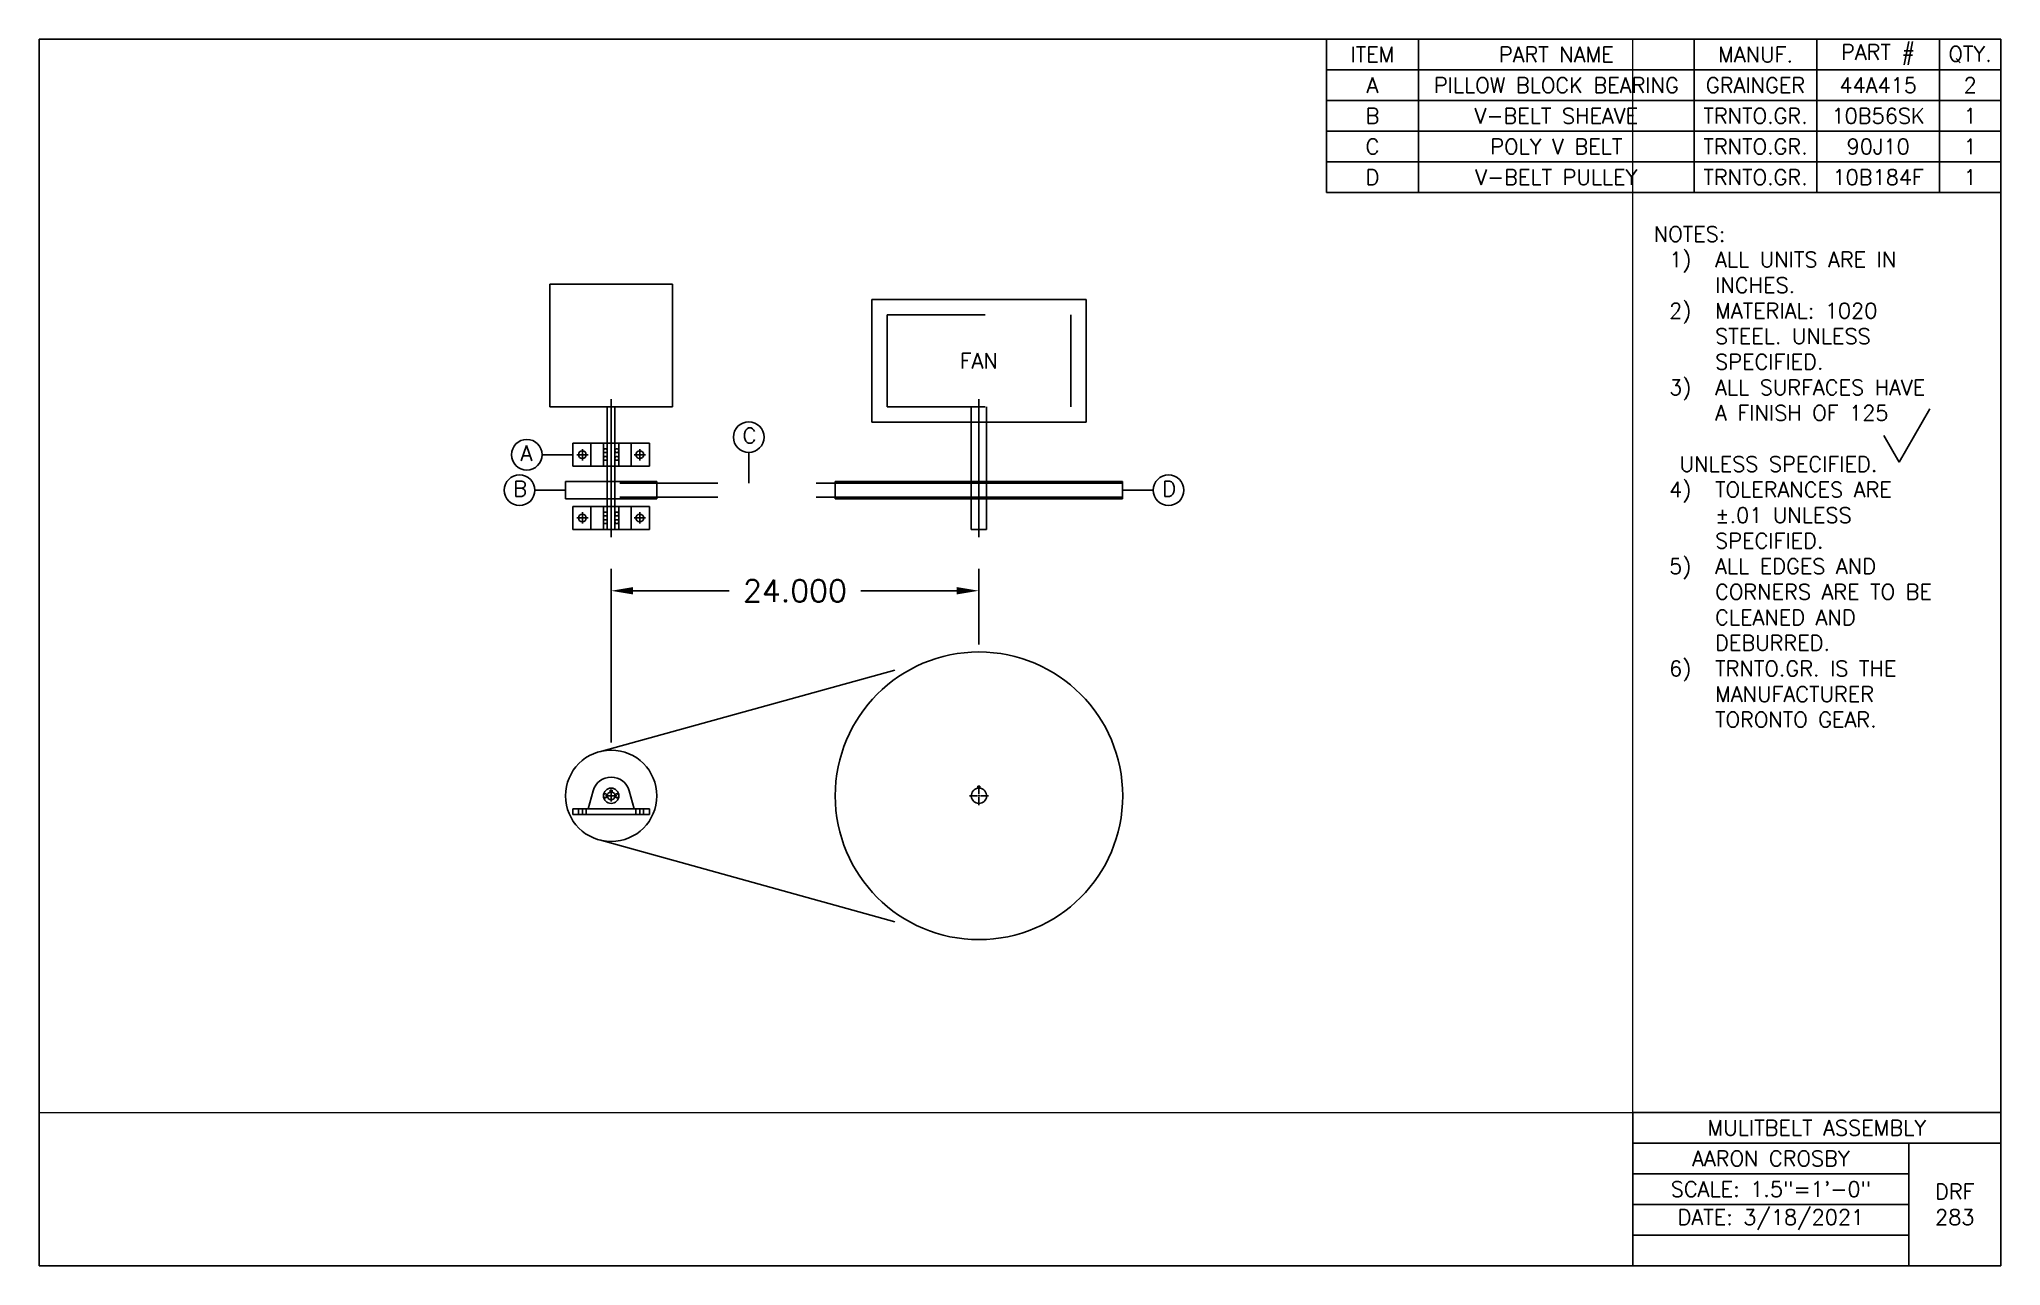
# Paper-space layout 'Layout1' of a CAD drawing. Header units: inches. Extents: x 0.3 to 16.3, y -0.1 to 9.9.
# The model-space entities are those that its viewports show. They can reach past a viewport. Long polylines and large blocks are cut down to what shows.
import ezdxf

# ---------------------------------------------------------------- set-up
doc = ezdxf.new("R2010")
doc.units = ezdxf.units.IN
doc.header["$LTSCALE"] = 0.25
doc.header["$MEASUREMENT"] = 0
for name, pattern in [('CENTER', [2, 1.25, -0.25, 0.25, -0.25]), ('CENTER2', [1.125, 0.75, -0.125, 0.125, -0.125]), ('HIDDEN', [0.375, 0.25, -0.125]), ('PHANTOM', [2.5, 1.25, -0.25, 0.25, -0.25, 0.25, -0.25])]:
    doc.linetypes.add(name, pattern=pattern)
for name, color, linetype in [('1', 1, 'Continuous'), ('LAYER1', 1, 'Continuous'), ('LAYER2', 2, 'HIDDEN'), ('LAYER3', 3, 'CENTER'), ('LAYER4', 4, 'Continuous'), ('LAYER7', 7, 'PHANTOM')]:
    doc.layers.add(name, color=color, linetype=linetype)
doc.styles.add('style1', font='romans.shx')
doc.dimstyles.new('Copy of Standard', dxfattribs={"dimtxt": 0.18, "dimasz": 0.18, "dimexe": 0.18, "dimexo": 0.0625, "dimgap": 0.09, "dimtad": 0, "dimtih": 1, "dimtoh": 1, "dimdec": 3, "dimzin": 0, "dimdsep": 46, "dimtxsty": 'style1', "dimcen": 0.09, "dimadec": 0, "dimazin": 0, "dimtfac": 1, "dimtdec": 3, "dimtofl": 0, "dimtmove": 0, "dimatfit": 3, "dimfxl": 1, "dimtolj": 1, "dimtzin": 0, "dimarcsym": 0})

# ---------------------------------------------------------------- blocks, each defined once
blk = doc.blocks.new('tbb_block')
at = {"layer": '1'}
for p, q in [((16, 10), (0, 10)), ((0, 0), (0, 10)), ((16, 0), (16, 10)), ((13, 1.25), (16, 1.25)), ((13, 0), (13, 1.25)), ((13, 1), (16, 1)), ((15.25, 0), (15.25, 1)), ((13, 0.75), (15.25, 0.75)), ((13, 0.5), (15.25, 0.5)), ((13, 0.25), (15.25, 0.25)), ((0, 0), (16, 0))]:
    blk.add_line(p, q, dxfattribs=at)
blk = doc.blocks.new('tbb')
blk.add_blockref('tbb_block', (0, 0))
blk = doc.blocks.new('*D10')
at = {"layer": 'Defpoints', "color": 0, "transparency": 16777216}
for p in [(7.951, 5.449), (7.951, 4.949), (4.951, 4.149)]:
    blk.add_point(p, dxfattribs=at)
at = {"layer": 'LAYER4', "color": 0, "lineweight": -2, "transparency": 16777216}
for p, q in [((4.951, 4.211), (4.951, 5.629)), ((7.951, 5.011), (7.951, 5.629)), ((5.131, 5.449), (5.915, 5.449)), ((7.771, 5.449), (6.987, 5.449))]:
    blk.add_line(p, q, dxfattribs=at)
at = {"layer": 'LAYER4', "color": 0, "transparency": 16777216}
for points in [[(5.131, 5.479), (5.131, 5.419), (4.951, 5.449)], [(7.771, 5.479), (7.771, 5.419), (7.951, 5.449)]]:
    blk.add_solid(points, dxfattribs=at)
at = {"layer": 'LAYER4', "color": 0, "transparency": 16777216, "insert": (6.451, 5.449), "char_height": 0.18, "attachment_point": 5, "style": 'style1'}
blk.add_mtext('\\A1;24.000', dxfattribs=at)
blk = doc.blocks.new('*U3')
at = {"layer": 'LAYER3', "color": 0, "linetype": 'CENTER2', "transparency": 16777216}
for p, q in [((-0.62, 0), (-0.1, 0)), ((0, 0.1), (0, 0.62)), ((0.1, 0), (0.62, 0)), ((0, -0.62), (0, -0.1))]:
    blk.add_line(p, q, dxfattribs=at)
at = {"layer": 'LAYER3', "color": 0, "linetype": 'Continuous', "transparency": 16777216}
for p, q in [((-0.05, 0), (0.05, 0)), ((0, -0.05), (0, 0.05))]:
    blk.add_line(p, q, dxfattribs=at)
blk = doc.blocks.new('*U4')
at = {"layer": 'LAYER3', "color": 0, "linetype": 'CENTER2', "transparency": 16777216}
for p, q in [((-0.37, 0), (-0.05, 0)), ((0, 0.05), (0, 0.37)), ((0.05, 0), (0.37, 0)), ((0, -0.37), (0, -0.05))]:
    blk.add_line(p, q, dxfattribs=at)
at = {"layer": 'LAYER3', "color": 0, "linetype": 'Continuous', "transparency": 16777216}
for p, q in [((-0.025, 0), (0.025, 0)), ((0, -0.025), (0, 0.025))]:
    blk.add_line(p, q, dxfattribs=at)
blk = doc.blocks.new('*U5')
at = {"layer": 'LAYER3', "color": 0, "linetype": 'CENTER2', "transparency": 16777216}
for p, q in [((-0.37, 0), (-0.05, 0)), ((0, 0.05), (0, 0.37)), ((0.05, 0), (0.37, 0)), ((0, -0.37), (0, -0.05))]:
    blk.add_line(p, q, dxfattribs=at)
at = {"layer": 'LAYER3', "color": 0, "linetype": 'Continuous', "transparency": 16777216}
for p, q in [((-0.025, 0), (0.025, 0)), ((0, -0.025), (0, 0.025))]:
    blk.add_line(p, q, dxfattribs=at)
blk = doc.blocks.new('*U6')
at = {"layer": 'LAYER3', "color": 0, "linetype": 'CENTER2', "transparency": 16777216}
for p, q in [((-0.37, 0), (-0.05, 0)), ((0, 0.05), (0, 0.37)), ((0.05, 0), (0.37, 0)), ((0, -0.37), (0, -0.05))]:
    blk.add_line(p, q, dxfattribs=at)
at = {"layer": 'LAYER3', "color": 0, "linetype": 'Continuous', "transparency": 16777216}
for p, q in [((-0.025, 0), (0.025, 0)), ((0, -0.025), (0, 0.025))]:
    blk.add_line(p, q, dxfattribs=at)
blk = doc.blocks.new('*U7')
at = {"layer": 'LAYER3', "color": 0, "linetype": 'CENTER2', "transparency": 16777216}
for p, q in [((-0.37, 0), (-0.05, 0)), ((0, 0.05), (0, 0.37)), ((0.05, 0), (0.37, 0)), ((0, -0.37), (0, -0.05))]:
    blk.add_line(p, q, dxfattribs=at)
at = {"layer": 'LAYER3', "color": 0, "linetype": 'Continuous', "transparency": 16777216}
for p, q in [((-0.025, 0), (0.025, 0)), ((0, -0.025), (0, 0.025))]:
    blk.add_line(p, q, dxfattribs=at)
blk = doc.blocks.new('*U8')
at = {"layer": 'LAYER3', "color": 0, "linetype": 'CENTER2', "transparency": 16777216}
for p, q in [((-0.37, 0), (-0.05, 0)), ((0, 0.05), (0, 0.37)), ((0.05, 0), (0.37, 0)), ((0, -0.37), (0, -0.05))]:
    blk.add_line(p, q, dxfattribs=at)
at = {"layer": 'LAYER3', "color": 0, "linetype": 'Continuous', "transparency": 16777216}
for p, q in [((-0.025, 0), (0.025, 0)), ((0, -0.025), (0, 0.025))]:
    blk.add_line(p, q, dxfattribs=at)

msp = doc.modelspace()

# ---------------------------------------------------------------- linework, layer by layer
at = {"layer": 'LAYER1'}
for p, q in [((77.65, 84.36), (69.65, 84.36)), ((69.65, 84.36), (69.65, 76.36)), ((77.65, 76.36), (77.65, 84.36)), ((90.65, 83.36), (104.65, 83.36)), ((90.65, 75.36), (90.65, 83.36)), ((104.65, 83.36), (104.65, 75.36)), ((69.65, 76.36), (77.65, 76.36)), ((73.9, 76.36), (73.4, 76.36)), ((73.4, 76.36), (73.4, 73.99)), ((73.9, 73.99), (73.9, 76.36)), ((104.65, 75.36), (90.65, 75.36)), ((97.15, 71.49), (97.15, 75.36)), ((98.15, 71.49), (98.15, 75.36)), ((76.15, 73.99), (71.15, 73.99)), ((71.15, 72.49), (71.15, 73.99)), ((72.33, 73.99), (72.33, 72.49)), ((74.96, 73.99), (74.96, 72.49)), ((76.15, 73.99), (76.15, 72.49)), ((76.15, 72.49), (71.15, 72.49)), ((73.4, 72.49), (73.4, 71.49)), ((73.9, 71.49), (73.9, 72.49)), ((76.62, 71.49), (70.67, 71.49)), ((70.67, 71.49), (70.67, 70.36)), ((70.67, 71.38), (70.67, 70.46)), ((76.62, 70.36), (76.62, 71.49)), ((107.02, 71.49), (88.27, 71.49)), ((88.27, 70.36), (88.27, 71.49)), ((107.02, 71.49), (107.02, 70.36)), ((107.02, 70.46), (107.02, 71.38)), ((70.67, 70.36), (76.62, 70.36)), ((76.15, 69.86), (71.15, 69.86)), ((71.15, 68.36), (71.15, 69.86)), ((72.33, 69.86), (72.33, 68.36)), ((73.4, 70.36), (73.4, 69.86)), ((73.4, 69.39), (73.4, 69.36)), ((73.9, 69.86), (73.9, 70.36)), ((73.9, 69.36), (73.9, 69.39)), ((74.96, 69.86), (74.96, 68.36)), ((76.15, 69.86), (76.15, 68.36)), ((107.02, 70.36), (88.27, 70.36)), ((97.15, 68.36), (97.15, 70.36)), ((98.15, 68.36), (98.15, 70.36)), ((76.15, 68.36), (71.15, 68.36)), ((73.4, 68.89), (73.4, 68.86)), ((73.4, 68.36), (73.9, 68.36)), ((73.9, 68.86), (73.9, 68.89)), ((97.15, 68.36), (98.15, 68.36)), ((72.15, 50.14), (72.47, 51.31)), ((75.15, 50.14), (74.82, 51.31)), ((71.15, 49.77), (71.15, 50.14)), ((71.15, 50.14), (76.15, 50.14)), ((76.15, 50.14), (76.15, 49.77)), ((71.15, 49.77), (76.15, 49.77)), ((72.89, 48.11), (72.89, 48.11))]:
    msp.add_line(p, q, dxfattribs=at)
for centre, radius in [((71.77, 73.24), 0.25), ((75.52, 73.24), 0.25), ((71.77, 69.11), 0.25), ((75.52, 69.11), 0.25), ((97.65, 50.99), 9.38), ((73.65, 50.99), 2.98), ((73.65, 50.99), 0.5)]:
    msp.add_circle(centre, radius, dxfattribs=at)
for centre, radius, start, end in [((73.65, 50.99), 1.22, 15.5572, 164.4428), ((73.65, 50.99), 0.25, 104.4775, 75.5225), ((97.65, 50.99), 0.5, 97.125, 82.875)]:
    msp.add_arc(centre, radius, start, end, dxfattribs=at)
at = {"layer": 'LAYER2'}
for p, q in [((91.65, 76.36), (91.65, 82.36)), ((91.65, 82.36), (103.65, 82.36)), ((103.65, 82.36), (103.65, 76.36)), ((91.65, 76.36), (103.65, 76.36)), ((97.15, 75.36), (97.15, 76.36)), ((98.15, 75.36), (98.15, 76.36)), ((73.15, 73.99), (73.15, 72.49)), ((73.4, 73.99), (73.4, 72.49)), ((73.9, 73.99), (73.9, 72.49)), ((74.15, 73.99), (74.15, 72.49)), ((73.4, 71.49), (73.4, 70.36)), ((73.9, 71.49), (73.9, 70.36)), ((97.15, 70.36), (97.15, 71.49)), ((98.15, 70.36), (98.15, 71.49)), ((73.15, 69.86), (73.15, 68.36)), ((73.4, 69.86), (73.4, 68.36)), ((73.9, 69.86), (73.9, 68.36)), ((74.15, 69.86), (74.15, 68.36)), ((73.71, 51.35), (73.58, 51.35)), ((73.58, 51.35), (73.58, 51.23)), ((73.71, 51.23), (73.71, 51.35)), ((97.58, 51.48), (97.58, 51.61)), ((97.58, 51.61), (97.71, 51.61)), ((97.71, 51.61), (97.71, 51.48)), ((71.52, 50.14), (71.52, 49.77)), ((72.02, 50.14), (72.02, 49.77)), ((75.27, 50.14), (75.27, 49.77)), ((75.77, 50.14), (75.77, 49.77))]:
    msp.add_line(p, q, dxfattribs=at)
for centre in [(73.27, 73.5), (73.27, 73), (74.02, 73.5), (74.02, 73), (73.27, 69.37), (74.02, 69.37), (73.27, 68.87), (74.02, 68.87), (73.27, 50.99), (74.02, 50.99)]:
    msp.add_circle(centre, 0.125, dxfattribs=at)
at = {"layer": 'LAYER3'}
for p, q in [((73.65, 67.86), (73.65, 76.86)), ((97.65, 67.86), (97.65, 76.86)), ((71.77, 50.14), (71.77, 49.77)), ((75.52, 50.14), (75.52, 49.77))]:
    msp.add_line(p, q, dxfattribs=at)
at = {"layer": 'LAYER7'}
for p, q in [((107.02, 71.38), (70.67, 71.38)), ((107.02, 70.46), (70.67, 70.46)), ((72.89, 53.86), (95.15, 60.02)), ((72.89, 48.11), (95.15, 41.95))]:
    msp.add_line(p, q, dxfattribs=at)

# ---------------------------------------------------------------- block references
at = {"layer": 'LAYER3', "linetype": 'CENTER2'}
for name, p in [('*U7', (71.77, 73.24)), ('*U8', (75.52, 73.24)), ('*U5', (71.77, 69.11)), ('*U6', (75.52, 69.11)), ('*U4', (73.65, 50.99)), ('*U3', (97.65, 50.99))]:
    msp.add_blockref(name, p, dxfattribs=at)

psp = doc.layouts.get("Layout1")

# ---------------------------------------------------------------- linework, layer by layer
at = {"layer": '1'}
for p, q in [((10.5366, 9.94572), (11.2866, 9.94572)), ((11.2866, 9.94572), (14.2866, 9.94572)), ((11.5366, 8.69572), (11.5366, 9.94572)), ((10.7866, 9.69572), (11.5366, 9.69572)), ((11.5366, 9.69572), (16.2866, 9.69572)), ((13.7866, 9.69572), (14.7866, 9.69572)), ((10.7866, 9.44572), (11.5366, 9.44572)), ((11.5366, 9.44572), (13.7866, 9.44572)), ((13.7866, 9.44572), (14.7866, 9.44572)), ((14.7866, 9.44572), (16.2866, 9.44572)), ((10.7866, 9.19572), (11.5366, 9.19572)), ((11.5366, 9.19572), (13.7866, 9.19572)), ((14.7866, 9.19572), (16.2866, 9.19572)), ((10.7866, 8.94572), (11.5366, 8.94572)), ((11.5366, 8.94572), (13.7866, 8.94572)), ((14.7866, 8.94572), (16.2866, 8.94572))]:
    psp.add_line(p, q, dxfattribs=at)
at = {"layer": 'LAYER1'}
for p, q in [((10.7866, 8.69572), (10.7866, 9.94572)), ((10.7866, 9.94572), (16.2866, 9.94572)), ((11.0366, 9.94572), (15.7866, 9.94572)), ((11.5366, 9.94572), (11.5366, 9.69572)), ((13.7866, 9.69572), (13.7866, 9.94572)), ((13.7866, 9.69572), (13.7866, 9.94572)), ((13.7866, 9.94572), (14.7866, 9.94572)), ((14.2866, 9.94572), (15.2866, 9.94572)), ((14.7866, 9.94572), (14.7866, 9.69572)), ((14.7866, 9.94572), (14.7866, 8.69572)), ((15.2866, 9.94572), (16.2866, 9.94572)), ((15.7866, 9.94572), (15.7866, 8.69572)), ((15.7866, 9.94572), (16.2866, 9.94572)), ((16.2866, 9.94572), (16.2866, 8.69572)), ((16.2866, 9.94572), (16.2866, 8.69572)), ((16.2866, 9.94572), (16.2866, 8.69572)), ((11.5366, 9.69572), (11.5366, 8.69572)), ((13.7866, 8.94572), (13.7866, 9.69572)), ((14.7866, 9.69572), (14.7866, 8.69572)), ((13.7866, 9.19572), (14.7866, 9.19572)), ((13.7866, 8.94572), (14.7866, 8.94572)), ((13.7866, 8.94572), (13.7866, 8.69572)), ((11.5366, 8.69572), (10.7866, 8.69572)), ((11.5366, 8.69572), (13.7866, 8.69572)), ((14.5366, 8.69572), (13.7866, 8.69572)), ((13.7866, 8.69572), (14.7866, 8.69572)), ((15.7866, 8.69572), (14.7866, 8.69572)), ((16.2866, 8.69572), (15.7866, 8.69572))]:
    psp.add_line(p, q, dxfattribs=at)
at = {"layer": 'LAYER4'}
for p, q in [((15.45668, 6.49882), (15.70668, 6.93183)), ((6.0741, 6.32668), (6.0741, 6.57668)), ((15.45668, 6.49882), (15.33168, 6.71532)), ((4.63869, 6.55824), (4.38869, 6.55824)), ((4.57932, 6.26918), (4.32932, 6.26918)), ((9.12307, 6.26918), (9.37307, 6.26918))]:
    psp.add_line(p, q, dxfattribs=at)
for centre in [(6.0741, 6.70168), (4.26369, 6.55824), (4.20432, 6.26918), (9.49807, 6.26918)]:
    psp.add_circle(centre, 0.125, dxfattribs=at)

# ---------------------------------------------------------------- block references
at = {"layer": 'LAYER1'}
psp.add_blockref('tbb', (0.2866, -0.05428), dxfattribs=at)

# ---------------------------------------------------------------- texts
at = {"layer": 'LAYER4', "char_height": 0.125, "style": 'style1'}
for s, width, gutter_width, heights, insert, attachment_point in [('PART #', 1, 1, [0], (15.2866, 9.82072), 5), ('ITEM', 0.75, 1, [0], (11.1616, 9.82072), 5), ('PART NAME', 2.25, 1, [0], (12.6616, 9.82072), 5), ('MANUF.', 1, 1, [0], (14.2866, 9.82072), 5), ('QTY.', 0.5, 1, [0], (16.0366, 9.82072), 5), ('A', 0.75, 1, [0], (11.1616, 9.57072), 5), ('PILLOW BLOCK BEARING', 2.25, 1, [0], (12.6616, 9.57072), 5), ('GRAINGER', 1, 1, [0], (14.2866, 9.57072), 5), ('44A415', 1, 1, [0], (15.2866, 9.57072), 5), ('2', 0.5, 1, [0], (16.0366, 9.57072), 5), ('B', 0.75, 1, [0], (11.1616, 9.32072), 5), ('V-BELT SHEAVE', 2.25, 1, [0], (12.6616, 9.32072), 5), ('TRNTO.GR.', 1, 1, [0], (14.2866, 9.32072), 5), ('10B56SK', 1, 1, [0], (15.2866, 9.32072), 5), ('1', 0.5, 1, [0], (16.0366, 9.32072), 5), ('C', 0.75, 1, [0], (11.1616, 9.07072), 5), ('POLY V BELT', 2.25, 1, [0], (12.6616, 9.07072), 5), ('TRNTO.GR.', 1, 1, [0], (14.2866, 9.07072), 5), ('90J10', 1, 1, [0], (15.2866, 9.07072), 5), ('1', 0.5, 1, [0], (16.0366, 9.07072), 5), ('D', 0.75, 1, [0], (11.1616, 8.82072), 5), ('V-BELT PULLEY', 2.25, 1, [0], (12.6616, 8.82072), 5), ('TRNTO.GR.', 1, 1, [0], (14.2866, 8.82072), 5), ('10B184F', 1, 1, [0], (15.2866, 8.82072), 5), ('1', 0.5, 1, [0], (16.0366, 8.82072), 5), ('NOTES: \\P\\pxi-3,l4,t4;1)^IALL UNITS ARE IN INCHES.\\P2)^IMATERIAL: 1020 STEEL. UNLESS SPECIFIED.\\P3)^IALL SURFACES HAVE A FINISH OF 125^J^J UNLESS SPECIFIED.\\P4)^ITOLERANCES ARE %%P.01 UNLESS SPECIFIED.\\P5)^IALL EDGES AND CORNERS ARE TO BE CLEANED AND DEBURRED.\\P6)^ITRNTO.GR. IS THE MANUFACTURER TORONTO GEAR.', 2.5216007, 0, [4.75255], (13.4566, 8.42005), 1), ('FAN', 1.5, 1, [0], (7.95119, 7.32387), 5), ('MULITBELT ASSEMBLY', 3, 1, [0], (14.7866, 1.07072), 5), ('AARON CROSBY', 2.25, 1, [0], (14.4116, 0.82072), 5), ('SCALE: 1.5"=1\'-0"', 2.25, 1, [0], (14.4116, 0.57072), 5), ('DRF\\P283', 0.75, 1, [0], (15.9116, 0.44572), 5), ('DATE: 3/18/2021', 2.25, 1, [0], (14.4116, 0.32072), 5)]:
    psp.add_mtext_dynamic_manual_height_columns(s, width=width, gutter_width=gutter_width, heights=heights, dxfattribs=dict(at, insert=insert, attachment_point=attachment_point))
at = {"layer": 'LAYER4', "char_height": 0.125, "attachment_point": 1, "style": 'style1'}
for s, insert in [('C', (6.0237, 6.77631)), ('A', (4.21329, 6.63287)), ('B', (4.15391, 6.34381)), ('D', (9.44766, 6.34381))]:
    psp.add_mtext(s, dxfattribs=dict(at, insert=insert))

# ---------------------------------------------------------------- dimensions: what is measured, and where the dimension line sits
at = {"layer": 'LAYER4'}
dim = psp.add_linear_dim(base=(7.95119, 5.44887), p1=(4.95119, 4.14887), p2=(7.95119, 4.94887), dimstyle='Copy of Standard', override={"dimlfac": -8}, dxfattribs=at)
dim.commit()
dim.dimension.update_dxf_attribs({"geometry": '*D10', "text_midpoint": (6.45119, 5.44887)})

# ---------------------------------------------------------------- viewports
at = {"layer": 'Defpoints'}
psp.add_viewport(center=(6.7866, 5.57072), size=(13, 8.75), view_center_point=(88.32859, 65.3366), view_height=70, dxfattribs=at)

doc.saveas('drawing.dxf')
